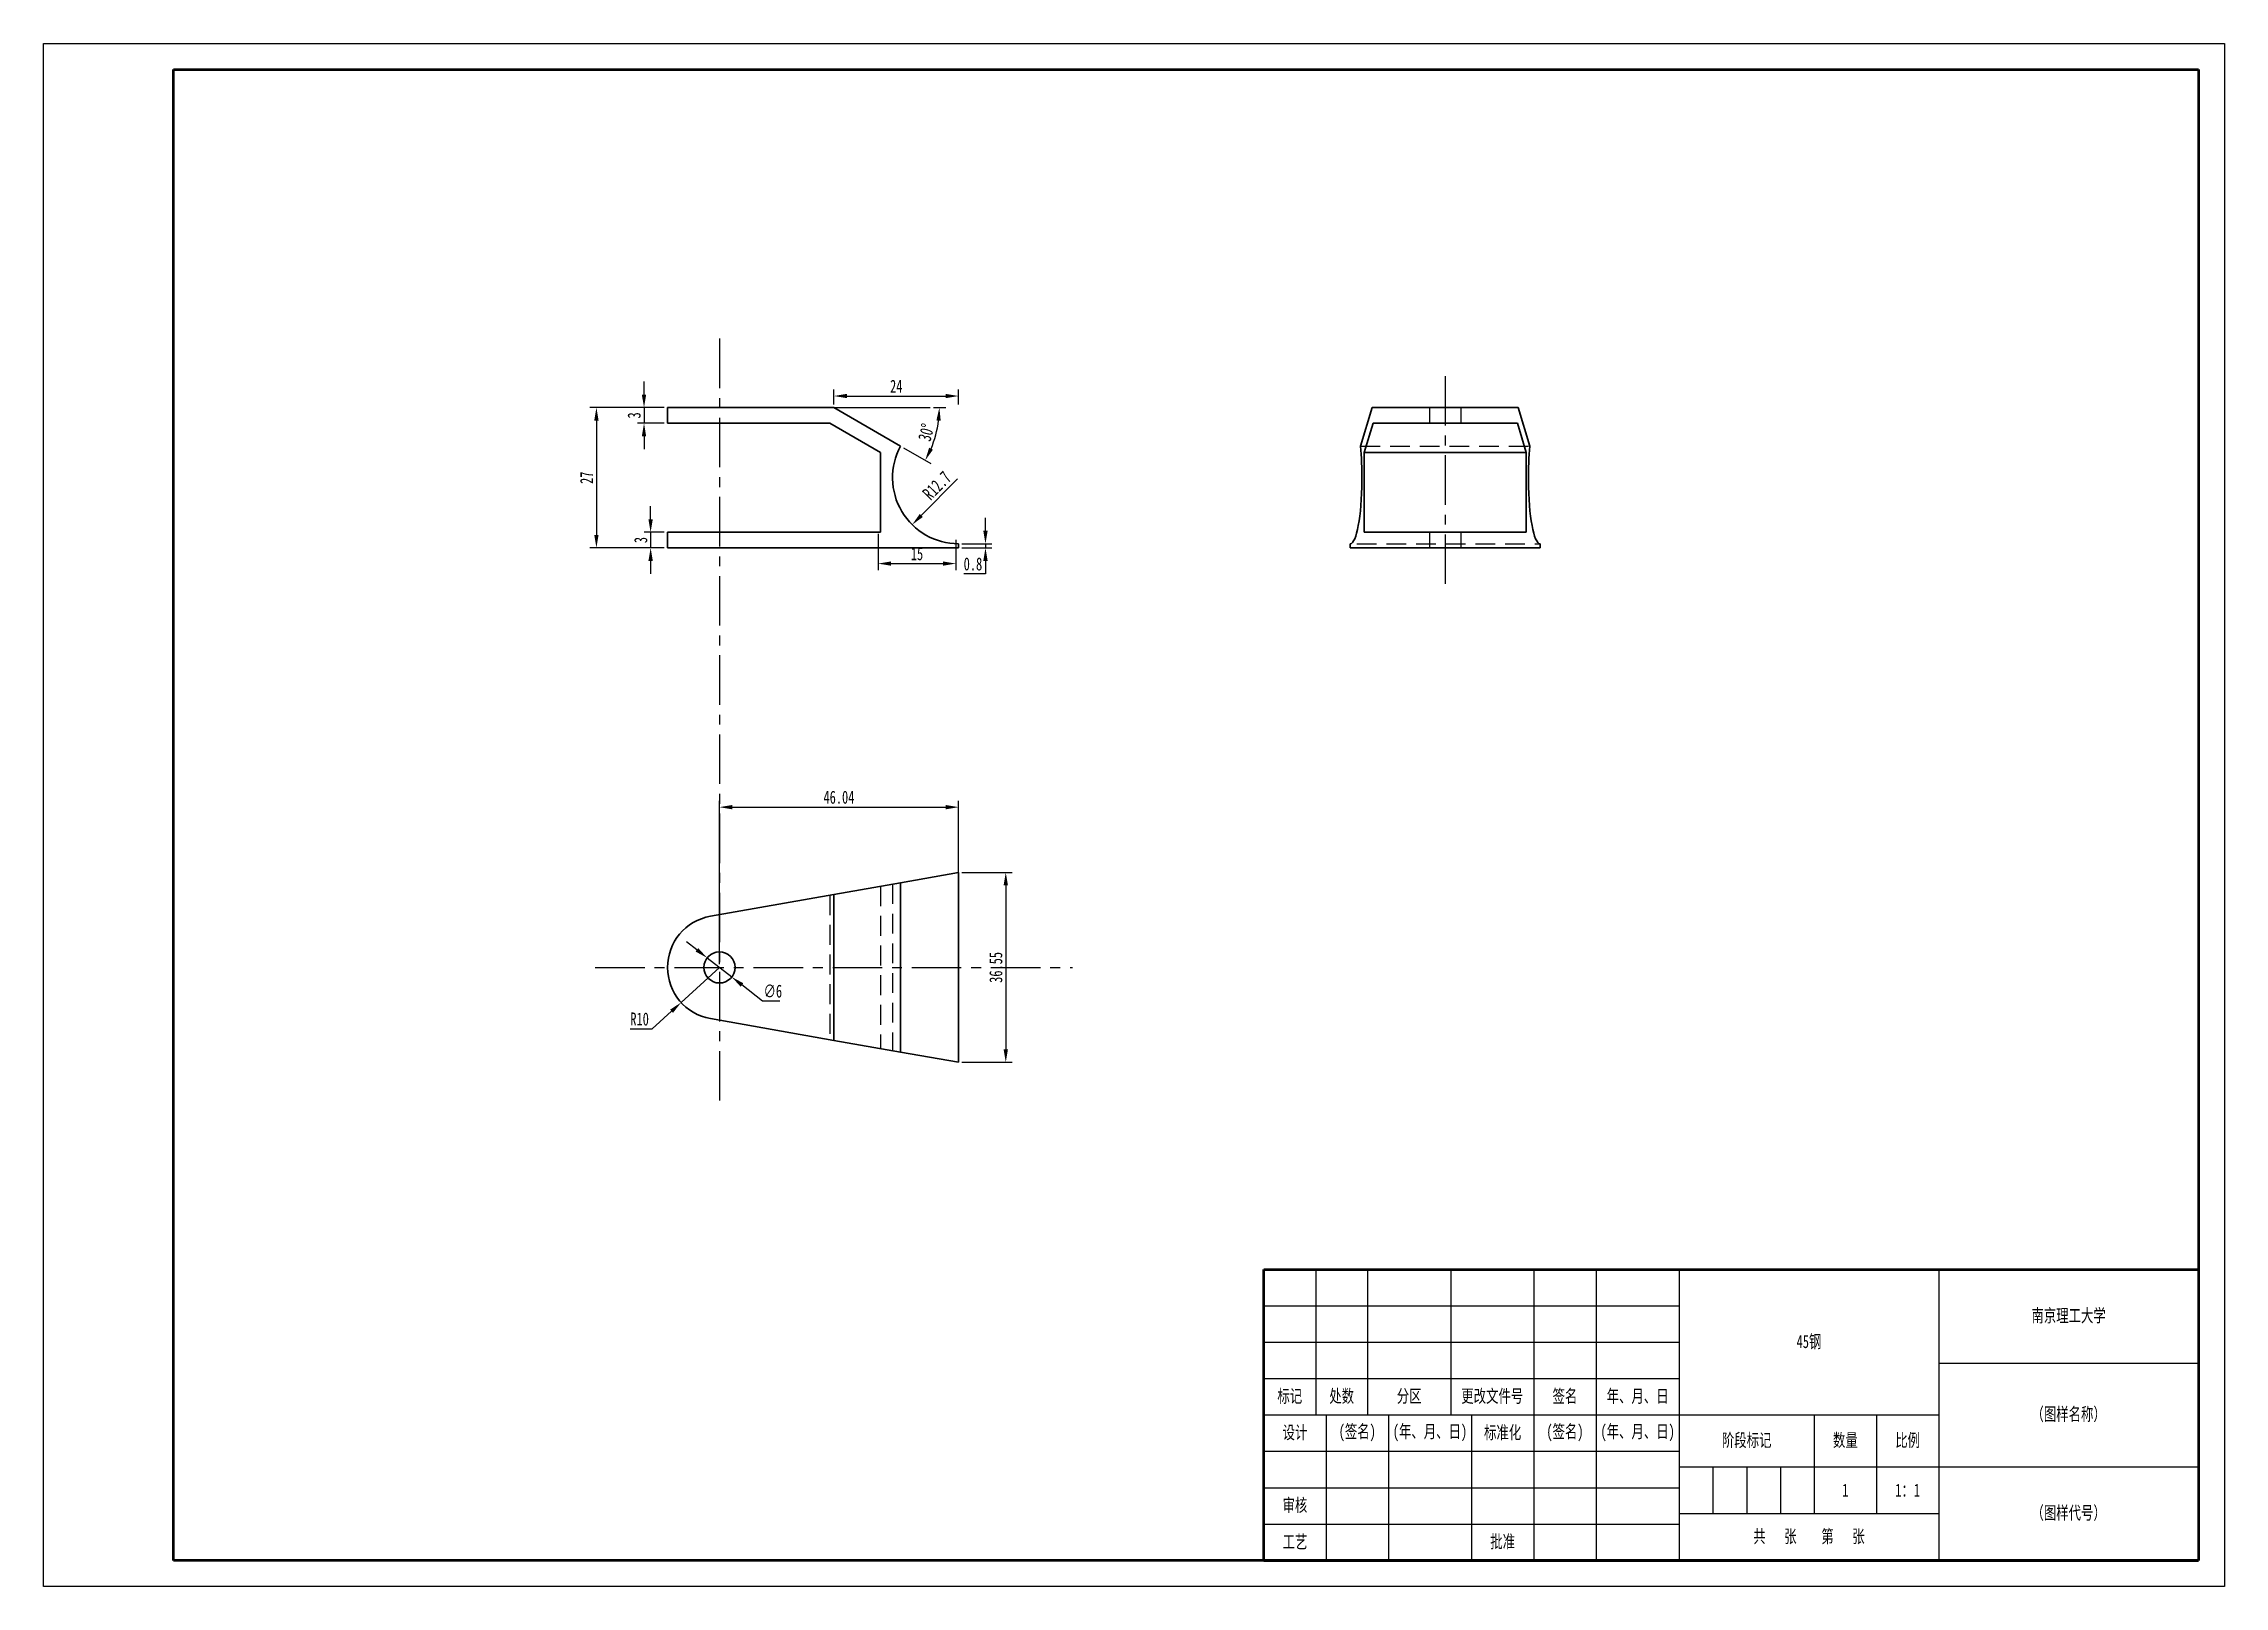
# Model space of a CAD drawing. Header units: millimetres. Extents: x 2319 to 2739, y 792 to 1089.
import ezdxf

# ---------------------------------------------------------------- set-up
doc = ezdxf.new("R2010")
doc.units = ezdxf.units.MM
doc.header["$LTSCALE"] = 0.3
doc.linetypes.add('CENTER', pattern=[50.8, 31.75, -6.35, 6.35, -6.35])
doc.linetypes.add('DASHED', pattern=[19.05, 12.7, -6.35])
for name, color, linetype, lineweight in [('尺寸线', 3, 'Continuous', 25), ('粗实线', 7, 'Continuous', 50), ('细实线', 7, 'Continuous', 25), ('细文本', 7, 'Continuous', 25), ('细点画线', 1, 'CENTER', 25), ('虚线', 2, 'DASHED', 25)]:
    doc.layers.add(name, color=color, linetype=linetype, lineweight=lineweight)
doc.styles.add('NUT Standard', font='simfang.ttf', dxfattribs={"width": 0.7, "height": 2.5})
doc.dimstyles.new('NUT Standard', dxfattribs={"dimtxt": 2.5, "dimasz": 2.5, "dimexe": 1.25, "dimexo": 0.625, "dimtad": 1, "dimtoh": 1, "dimdsep": 46, "dimtxsty": 'NUT Standard', "dimcen": 2.5, "dimadec": 0, "dimazin": 0, "dimtfac": 1, "dimtmove": 0, "dimatfit": 3, "dimfxl": 1, "dimarcsym": 0})

# ---------------------------------------------------------------- blocks, each defined once
blk = doc.blocks.new('*D52')
at = {"layer": 'Defpoints', "color": 0, "transparency": 16777216}
for p in [(2495.39, 929.09), (2495.39, 892.55), (2504.49, 892.55)]:
    blk.add_point(p, dxfattribs=at)
at = {"layer": '尺寸线', "color": 0, "lineweight": -2, "transparency": 16777216}
for p, q in [((2496.01, 929.09), (2505.74, 929.09)), ((2504.49, 926.59), (2504.49, 895.05)), ((2496.01, 892.55), (2505.74, 892.55))]:
    blk.add_line(p, q, dxfattribs=at)
at = {"layer": '尺寸线', "color": 0, "transparency": 16777216}
for points in [[(2504.07, 926.59), (2504.91, 926.59), (2504.49, 929.09)], [(2504.07, 895.05), (2504.91, 895.05), (2504.49, 892.55)]]:
    blk.add_solid(points, dxfattribs=at)
at = {"layer": '尺寸线', "color": 0, "transparency": 16777216, "insert": (2502.59, 910.82), "char_height": 2.5, "attachment_point": 5, "rotation": 90, "style": 'NUT Standard'}
blk.add_mtext('36.55', dxfattribs=at)
blk = doc.blocks.new('*D53')
at = {"layer": 'Defpoints', "color": 0, "transparency": 16777216}
for p in [(2495.39, 941.67), (2449.34, 910.82), (2495.39, 910.82)]:
    blk.add_point(p, dxfattribs=at)
at = {"layer": '尺寸线', "color": 0, "lineweight": -2, "transparency": 16777216}
for p, q in [((2449.34, 911.45), (2449.34, 942.92)), ((2451.84, 941.67), (2492.89, 941.67)), ((2495.39, 911.45), (2495.39, 942.92))]:
    blk.add_line(p, q, dxfattribs=at)
at = {"layer": '尺寸线', "color": 0, "transparency": 16777216}
for points in [[(2451.84, 942.09), (2451.84, 941.25), (2449.34, 941.67)], [(2492.89, 942.09), (2492.89, 941.25), (2495.39, 941.67)]]:
    blk.add_solid(points, dxfattribs=at)
at = {"layer": '尺寸线', "color": 0, "transparency": 16777216, "insert": (2472.36, 943.57), "char_height": 2.5, "attachment_point": 5, "style": 'NUT Standard'}
blk.add_mtext('46.04', dxfattribs=at)
blk = doc.blocks.new('*D54')
at = {"layer": 'Defpoints', "color": 0, "transparency": 16777216}
for p in [(2446.98, 912.66), (2451.71, 908.98)]:
    blk.add_point(p, dxfattribs=at)
at = {"layer": '尺寸线', "color": 0, "lineweight": -2, "transparency": 16777216}
for p, q in [((2445.01, 914.2), (2443.03, 915.74)), ((2446.98, 912.66), (2451.71, 908.98)), ((2457.65, 904.35), (2453.68, 907.44)), ((2461, 904.35), (2457.65, 904.35))]:
    blk.add_line(p, q, dxfattribs=at)
at = {"layer": '尺寸线', "color": 0, "transparency": 16777216}
for points in [[(2445.26, 914.53), (2444.75, 913.87), (2446.98, 912.66)], [(2453.94, 907.77), (2453.42, 907.11), (2451.71, 908.98)]]:
    blk.add_solid(points, dxfattribs=at)
at = {"layer": '尺寸线', "color": 0, "transparency": 16777216, "insert": (2459.63, 906.24), "char_height": 2.5, "attachment_point": 5, "style": 'NUT Standard'}
blk.add_mtext('∅6', dxfattribs=at)
blk = doc.blocks.new('*D55')
at = {"layer": 'Defpoints', "color": 0, "transparency": 16777216}
for p in [(2449.34, 910.82), (2441.97, 904.07)]:
    blk.add_point(p, dxfattribs=at)
at = {"layer": '尺寸线', "color": 0, "lineweight": -2, "transparency": 16777216}
for p, q in [((2449.34, 910.82), (2441.97, 904.07)), ((2432.16, 898.98), (2436.41, 898.98)), ((2436.41, 898.98), (2440.12, 902.38))]:
    blk.add_line(p, q, dxfattribs=at)
at = {"layer": '尺寸线', "color": 0, "transparency": 16777216}
blk.add_solid([(2439.84, 902.69), (2440.4, 902.07), (2441.97, 904.07)], dxfattribs=at)
at = {"layer": '尺寸线', "color": 0, "transparency": 16777216, "insert": (2433.97, 900.87), "char_height": 2.5, "attachment_point": 5, "style": 'NUT Standard'}
blk.add_mtext('R10', dxfattribs=at)
blk = doc.blocks.new('*D57')
at = {"layer": 'Defpoints', "color": 0, "transparency": 16777216}
for p in [(2439.34, 1018.59), (2425.65, 991.59), (2439.34, 991.59)]:
    blk.add_point(p, dxfattribs=at)
at = {"layer": '尺寸线', "color": 0, "lineweight": -2, "transparency": 16777216}
for p, q in [((2438.72, 1018.59), (2424.4, 1018.59)), ((2425.65, 1016.09), (2425.65, 994.09)), ((2438.72, 991.59), (2424.4, 991.59))]:
    blk.add_line(p, q, dxfattribs=at)
at = {"layer": '尺寸线', "color": 0, "transparency": 16777216}
for points in [[(2425.23, 1016.09), (2426.07, 1016.09), (2425.65, 1018.59)], [(2425.23, 994.09), (2426.07, 994.09), (2425.65, 991.59)]]:
    blk.add_solid(points, dxfattribs=at)
at = {"layer": '尺寸线', "color": 0, "transparency": 16777216, "insert": (2423.76, 1005.09), "char_height": 2.5, "attachment_point": 5, "rotation": 90, "style": 'NUT Standard'}
blk.add_mtext('27', dxfattribs=at)
blk = doc.blocks.new('*D58')
at = {"layer": 'Defpoints', "color": 0, "transparency": 16777216}
for p in [(2439.34, 1018.59), (2434.82, 1015.59), (2439.34, 1015.59)]:
    blk.add_point(p, dxfattribs=at)
at = {"layer": '尺寸线', "color": 0, "lineweight": -2, "transparency": 16777216}
for p, q in [((2434.82, 1021.09), (2434.82, 1023.59)), ((2438.72, 1018.59), (2433.57, 1018.59)), ((2434.82, 1018.59), (2434.82, 1015.59)), ((2438.72, 1015.59), (2433.57, 1015.59)), ((2434.82, 1013.09), (2434.82, 1010.59))]:
    blk.add_line(p, q, dxfattribs=at)
at = {"layer": '尺寸线', "color": 0, "transparency": 16777216}
for points in [[(2434.4, 1021.09), (2435.23, 1021.09), (2434.82, 1018.59)], [(2434.4, 1013.09), (2435.23, 1013.09), (2434.82, 1015.59)]]:
    blk.add_solid(points, dxfattribs=at)
at = {"layer": '尺寸线', "color": 0, "transparency": 16777216, "insert": (2432.93, 1017.09), "char_height": 2.5, "attachment_point": 5, "rotation": 90, "style": 'NUT Standard'}
blk.add_mtext('3', dxfattribs=at)
blk = doc.blocks.new('*D59')
at = {"layer": 'Defpoints', "color": 0, "transparency": 16777216}
for p in [(2436.09, 991.59), (2439.34, 994.59), (2439.34, 991.59)]:
    blk.add_point(p, dxfattribs=at)
at = {"layer": '尺寸线', "color": 0, "lineweight": -2, "transparency": 16777216}
for p, q in [((2436.09, 997.09), (2436.09, 999.59)), ((2438.72, 994.59), (2434.84, 994.59)), ((2438.72, 991.59), (2434.84, 991.59)), ((2436.09, 994.59), (2436.09, 991.59)), ((2436.09, 989.09), (2436.09, 986.59))]:
    blk.add_line(p, q, dxfattribs=at)
at = {"layer": '尺寸线', "color": 0, "transparency": 16777216}
for points in [[(2435.67, 997.09), (2436.51, 997.09), (2436.09, 994.59)], [(2435.67, 989.09), (2436.51, 989.09), (2436.09, 991.59)]]:
    blk.add_solid(points, dxfattribs=at)
at = {"layer": '尺寸线', "color": 0, "transparency": 16777216, "insert": (2434.2, 993.09), "char_height": 2.5, "attachment_point": 5, "rotation": 90, "style": 'NUT Standard'}
blk.add_mtext('3', dxfattribs=at)
blk = doc.blocks.new('*D60')
at = {"layer": 'Defpoints', "color": 0, "transparency": 16777216}
for p in [(2495.39, 1020.82), (2471.39, 1018.59), (2495.39, 1018.59)]:
    blk.add_point(p, dxfattribs=at)
at = {"layer": '尺寸线', "color": 0, "lineweight": -2, "transparency": 16777216}
for p, q in [((2471.39, 1019.21), (2471.39, 1022.07)), ((2473.89, 1020.82), (2492.89, 1020.82)), ((2495.39, 1019.21), (2495.39, 1022.07))]:
    blk.add_line(p, q, dxfattribs=at)
at = {"layer": '尺寸线', "color": 0, "transparency": 16777216}
for points in [[(2473.89, 1021.24), (2473.89, 1020.41), (2471.39, 1020.82)], [(2492.89, 1021.24), (2492.89, 1020.41), (2495.39, 1020.82)]]:
    blk.add_solid(points, dxfattribs=at)
at = {"layer": '尺寸线', "color": 0, "transparency": 16777216, "insert": (2483.39, 1022.7), "char_height": 2.5, "attachment_point": 5, "style": 'NUT Standard'}
blk.add_mtext('24', dxfattribs=at)
blk = doc.blocks.new('*D62')
at = {"layer": 'Defpoints', "color": 0, "transparency": 16777216}
for p in [(2471.39, 1018.59), (2471.39, 1018.59), (2489.95, 1018.59), (2484.24, 1011.17), (2490.47, 1011.64)]:
    blk.add_point(p, dxfattribs=at)
at = {"layer": '尺寸线', "color": 0, "lineweight": -2, "transparency": 16777216}
for p, q in [((2490.57, 1018.59), (2492.95, 1018.59)), ((2484.78, 1010.86), (2490.06, 1007.81))]:
    blk.add_line(p, q, dxfattribs=at)
blk.add_arc((2471.39, 1018.59), 20.31, 337.0567, 352.9431, dxfattribs=at)
at = {"layer": '尺寸线', "color": 0, "transparency": 16777216}
for points in [[(2491.13, 1016.12), (2491.96, 1016.07), (2491.7, 1018.59)], [(2490.46, 1010.49), (2489.72, 1010.86), (2488.98, 1008.43)]]:
    blk.add_solid(points, dxfattribs=at)
at = {"layer": '尺寸线', "color": 0, "transparency": 16777216, "insert": (2489.18, 1013.82), "char_height": 2.5, "attachment_point": 5, "rotation": 74.9999, "style": 'NUT Standard'}
blk.add_mtext('30°', dxfattribs=at)
blk = doc.blocks.new('*D63')
at = {"layer": 'Defpoints', "color": 0, "transparency": 16777216}
for p in [(2495.39, 1005.09), (2486.46, 996.05)]:
    blk.add_point(p, dxfattribs=at)
at = {"layer": '尺寸线', "color": 0, "lineweight": -2, "transparency": 16777216}
blk.add_line((2495.19, 1004.89), (2488.22, 997.83), dxfattribs=at)
at = {"layer": '尺寸线', "color": 0, "transparency": 16777216}
blk.add_solid([(2487.92, 998.12), (2488.52, 997.54), (2486.46, 996.05)], dxfattribs=at)
at = {"layer": '尺寸线', "color": 0, "transparency": 16777216, "insert": (2491.23, 1003.58), "char_height": 2.5, "attachment_point": 5, "rotation": 45.367, "style": 'NUT Standard'}
blk.add_mtext('R12.7', dxfattribs=at)
blk = doc.blocks.new('*D64')
at = {"layer": 'Defpoints', "color": 0, "transparency": 16777216}
for p in [(2495.39, 992.39), (2495.39, 991.59), (2500.58, 991.59)]:
    blk.add_point(p, dxfattribs=at)
at = {"layer": '尺寸线', "color": 0, "lineweight": -2, "transparency": 16777216}
for p, q in [((2500.58, 994.89), (2500.58, 997.39)), ((2496.01, 992.39), (2501.83, 992.39)), ((2496.01, 991.59), (2501.83, 991.59)), ((2500.58, 992.39), (2500.58, 991.59)), ((2500.58, 989.09), (2500.58, 986.59)), ((2500.58, 986.59), (2496.39, 986.59))]:
    blk.add_line(p, q, dxfattribs=at)
at = {"layer": '尺寸线', "color": 0, "transparency": 16777216}
for points in [[(2500.16, 994.89), (2501, 994.89), (2500.58, 992.39)], [(2500.16, 989.09), (2501, 989.09), (2500.58, 991.59)]]:
    blk.add_solid(points, dxfattribs=at)
at = {"layer": '尺寸线', "color": 0, "transparency": 16777216, "insert": (2498.17, 988.48), "char_height": 2.5, "attachment_point": 5, "style": 'NUT Standard'}
blk.add_mtext('0.8', dxfattribs=at)
blk = doc.blocks.new('*D65')
at = {"layer": 'Defpoints', "color": 0, "transparency": 16777216}
for p in [(2479.89, 994.89), (2494.89, 993.77), (2494.89, 988.56)]:
    blk.add_point(p, dxfattribs=at)
at = {"layer": '尺寸线', "color": 0, "lineweight": -2, "transparency": 16777216}
for p, q in [((2479.89, 994.26), (2479.89, 987.31)), ((2494.89, 993.14), (2494.89, 987.31)), ((2482.39, 988.56), (2492.39, 988.56))]:
    blk.add_line(p, q, dxfattribs=at)
at = {"layer": '尺寸线', "color": 0, "transparency": 16777216}
for points in [[(2482.39, 988.98), (2482.39, 988.15), (2479.89, 988.56)], [(2492.39, 988.98), (2492.39, 988.15), (2494.89, 988.56)]]:
    blk.add_solid(points, dxfattribs=at)
at = {"layer": '尺寸线', "color": 0, "transparency": 16777216, "insert": (2487.39, 990.45), "char_height": 2.5, "attachment_point": 5, "style": 'NUT Standard'}
blk.add_mtext('15', dxfattribs=at)

msp = doc.modelspace()

# ---------------------------------------------------------------- linework, layer by layer
for p, q in [((2319.185, 1088.662), (2739.185, 1088.662)), ((2319.185, 791.662), (2319.185, 1088.662)), ((2739.185, 1088.662), (2739.185, 791.662)), ((2739.185, 791.662), (2319.185, 791.662))]:
    msp.add_line(p, q)
at = {"color": 7, "lineweight": 35}
for p, q in [((2447.606, 1018.588), (2439.343, 1018.588)), ((2439.343, 1015.588), (2439.343, 1018.588)), ((2471.386, 1018.588), (2447.606, 1018.588)), ((2484.237, 1011.169), (2471.386, 1018.588)), ((2575.073, 1018.588), (2572.807, 1011.169)), ((2579.266, 1018.588), (2575.073, 1018.588)), ((2598.962, 1018.588), (2579.266, 1018.588)), ((2603.156, 1018.588), (2598.962, 1018.588)), ((2605.421, 1011.169), (2603.156, 1018.588)), ((2447.606, 1015.588), (2439.343, 1015.588)), ((2447.606, 1015.588), (2470.583, 1015.588)), ((2470.583, 1015.588), (2480.386, 1009.928)), ((2575.215, 1015.588), (2573.486, 1009.928)), ((2579.266, 1015.588), (2575.215, 1015.588)), ((2598.962, 1015.588), (2579.266, 1015.588)), ((2598.962, 1015.588), (2603.014, 1015.588)), ((2603.014, 1015.588), (2604.742, 1009.928)), ((2480.386, 1009.928), (2480.386, 994.588)), ((2573.486, 1009.928), (2573.486, 994.588)), ((2604.742, 1009.928), (2573.486, 1009.928)), ((2604.742, 1009.928), (2604.742, 994.588)), ((2439.343, 994.588), (2447.606, 994.588)), ((2439.343, 991.588), (2439.343, 994.588)), ((2447.606, 991.588), (2439.343, 991.588)), ((2447.606, 994.588), (2480.386, 994.588)), ((2495.386, 991.588), (2447.606, 991.588)), ((2495.386, 991.588), (2495.386, 992.388)), ((2570.841, 991.588), (2570.841, 992.388)), ((2579.266, 991.588), (2570.841, 991.588)), ((2579.266, 994.588), (2573.486, 994.588)), ((2579.266, 994.588), (2598.962, 994.588)), ((2598.962, 991.588), (2579.266, 991.588)), ((2598.962, 994.588), (2604.742, 994.588)), ((2607.387, 991.588), (2598.962, 991.588)), ((2607.387, 991.588), (2607.387, 992.388)), ((2484.236, 927.127), (2495.386, 929.094)), ((2495.386, 929.094), (2495.386, 892.548)), ((2447.606, 920.669), (2471.386, 924.862)), ((2471.386, 924.862), (2484.237, 927.128)), ((2471.386, 896.779), (2471.386, 924.862)), ((2484.237, 894.514), (2484.237, 927.128)), ((2471.386, 896.779), (2447.606, 900.972)), ((2484.237, 894.514), (2471.386, 896.779)), ((2484.237, 894.514), (2495.386, 892.548))]:
    msp.add_line(p, q, dxfattribs=at)
msp.add_circle((2449.343, 910.821), 3, dxfattribs=at)
for centre, radius, start, end in [((2495.386, 1005.088), 12.7, 151.39263, 270), ((2449.343, 910.821), 10, 100, 260)]:
    msp.add_arc(centre, radius, start, end, dxfattribs=at)
for centre, major_axis, ratio, start_param, end_param in [((2570.843, 1005.09), (0, -12.694), 0.176253, 1.5271544, 2.0701356), ((2607.385, 1005.09), (0, -12.694), 0.176253, 4.2130497, 4.7560309), ((2570.841, 1005.089), (0, -12.7), 0.1763268, 0.000003, 1.5273248), ((2607.387, 1005.089), (0, -12.7), 0.1763268, 4.7558606, 6.2831823)]:
    msp.add_ellipse(centre, major_axis=major_axis, ratio=ratio, start_param=start_param, end_param=end_param, dxfattribs=at)
at = {"layer": '尺寸线'}
msp.add_line((2471.386, 1018.588), (2489.948, 1018.588), dxfattribs=at)
at = {"layer": '粗实线'}
for p, q in [((2344.185, 1083.662), (2734.185, 1083.662)), ((2344.185, 796.662), (2344.185, 1083.662)), ((2734.185, 1083.662), (2734.185, 796.662)), ((2554.185, 852.662), (2734.185, 852.662)), ((2554.185, 796.662), (2554.185, 852.662)), ((2734.185, 796.662), (2344.185, 796.662)), ((2554.185, 796.662), (2734.185, 796.662))]:
    msp.add_line(p, q, dxfattribs=at)
at = {"layer": '细实线'}
for p, q in [((2564.185, 852.662), (2564.185, 824.662)), ((2574.185, 852.662), (2574.185, 824.662)), ((2590.185, 852.662), (2590.185, 824.662)), ((2606.185, 852.662), (2606.185, 824.662)), ((2618.185, 852.662), (2618.185, 824.662)), ((2634.185, 852.662), (2634.185, 796.662)), ((2684.185, 852.662), (2684.185, 796.662)), ((2554.185, 845.662), (2634.185, 845.662)), ((2554.185, 838.662), (2634.185, 838.662)), ((2554.185, 831.662), (2634.185, 831.662)), ((2684.185, 834.662), (2734.185, 834.662)), ((2554.185, 824.662), (2684.185, 824.662)), ((2566.185, 824.662), (2566.185, 796.662)), ((2578.185, 824.662), (2578.185, 796.662)), ((2594.185, 824.662), (2594.185, 796.662)), ((2606.185, 824.662), (2606.185, 796.662)), ((2618.185, 824.662), (2618.185, 796.662)), ((2660.185, 824.662), (2660.185, 805.662)), ((2672.185, 824.662), (2672.185, 805.662)), ((2554.185, 817.662), (2634.185, 817.662)), ((2554.185, 810.662), (2634.185, 810.662)), ((2634.185, 814.662), (2734.185, 814.662)), ((2640.685, 814.662), (2640.685, 805.662)), ((2647.185, 814.662), (2647.185, 805.662)), ((2653.685, 814.662), (2653.685, 805.662)), ((2554.185, 803.662), (2634.185, 803.662)), ((2634.185, 805.662), (2684.185, 805.662))]:
    msp.add_line(p, q, dxfattribs=at)
at = {"layer": '细点画线'}
for p, q in [((2449.343, 1031.866), (2449.343, 883.67)), ((2589.114, 1024.65), (2589.114, 984.087)), ((2425.433, 910.821), (2517.331, 910.821))]:
    msp.add_line(p, q, dxfattribs=at)
at = {"layer": '虚线'}
for p, q in [((2586.114, 1018.588), (2586.114, 1015.588)), ((2592.114, 1018.588), (2592.114, 1015.588)), ((2572.807, 1011.169), (2605.421, 1011.169)), ((2572.072, 992.388), (2607.387, 992.388)), ((2586.114, 994.588), (2586.114, 991.588)), ((2592.114, 994.588), (2592.114, 991.588)), ((2470.583, 924.72), (2470.583, 897.101)), ((2480.386, 926.449), (2480.386, 895.239)), ((2482.686, 926.854), (2482.686, 894.787))]:
    msp.add_line(p, q, dxfattribs=at)

# ---------------------------------------------------------------- texts
at = {"layer": '粗实线', "char_height": 2.5, "attachment_point": 5, "style": 'NUT Standard'}
for s, insert in [('\\pxqc;{\\fFangSong|b0|i0|c134|p49;1}', (2666.185, 810.162)), ('\\pxqc;{\\fFangSong|b0|i0|c134|p49;1：1}', (2678.185, 810.162))]:
    msp.add_mtext_dynamic_manual_height_columns(s, width=12, gutter_width=12.5, heights=[0], dxfattribs=dict(at, insert=insert))
at = {"layer": '细文本', "char_height": 2.5, "attachment_point": 5, "style": 'NUT Standard'}
for s, insert, width in [('{\\fFangSong|b0|i0|c134|p49;南京理工大学}', (2709.185, 843.662), 50), ('45钢', (2659.185, 838.662), 50), ('标记', (2559.185, 828.162), 10), ('处数', (2569.185, 828.162), 10), ('分区', (2582.185, 828.162), 16), ('更改文件号', (2598.185, 828.162), 16), ('签名', (2612.185, 828.162), 12), ('年、月、日', (2626.185, 828.162), 16), ('（图样名称）', (2709.185, 824.662), 50), ('设计', (2560.185, 821.162), 12), ('(签名)', (2572.185, 821.162), 12), ('(年、月、日)', (2586.185, 821.162), 16), ('标准化', (2600.185, 821.162), 12), ('(签名)', (2612.185, 821.162), 12), ('(年、月、日)', (2626.185, 821.162), 16), ('阶段标记', (2647.185, 819.662), 26), ('数量', (2666.185, 819.662), 12), ('比例', (2678.185, 819.662), 12), ('审核', (2560.185, 807.162), 12), ('（图样代号）', (2709.185, 805.662), 50), ('共   张    第   张', (2659.185, 801.162), 50), ('工艺', (2560.185, 800.162), 12), ('批准', (2600.185, 800.162), 12)]:
    msp.add_mtext(s, dxfattribs=dict(at, insert=insert, width=width))

# ---------------------------------------------------------------- dimensions: what is measured, and where the dimension line sits
at = {"layer": '尺寸线'}
for base, p1, p2, picture, middle in [((2434.816, 1015.588), (2439.343, 1018.588), (2439.343, 1015.588), '*D58', (2432.927, 1017.088)), ((2425.649, 991.588), (2439.343, 1018.588), (2439.343, 991.588), '*D57', (2423.76, 1005.088)), ((2436.089, 991.588), (2439.343, 994.588), (2439.343, 991.588), '*D59', (2434.2, 993.088)), ((2500.581, 991.588), (2495.386, 992.388), (2495.386, 991.588), '*D64', (2498.171, 988.485)), ((2504.491, 892.548), (2495.386, 929.094), (2495.386, 892.548), '*D52', (2502.595, 910.821))]:
    dim = msp.add_linear_dim(base=base, p1=p1, p2=p2, angle=90, dimstyle='NUT Standard', dxfattribs=at)
    dim.commit()
    dim.dimension.update_dxf_attribs({"geometry": picture, "text_midpoint": middle})
for base, p1, p2, picture, middle in [((2495.386, 1020.822), (2471.386, 1018.588), (2495.386, 1018.588), '*D60', (2483.386, 1022.697)), ((2494.889, 988.562), (2479.889, 994.887), (2494.889, 993.77), '*D65', (2487.389, 990.451)), ((2495.386, 941.671), (2449.343, 910.821), (2495.386, 910.821), '*D53', (2472.365, 943.567))]:
    dim = msp.add_linear_dim(base=base, p1=p1, p2=p2, dimstyle='NUT Standard', dxfattribs=at)
    dim.commit()
    dim.dimension.update_dxf_attribs({"geometry": picture, "text_midpoint": middle})
dim = msp.add_angular_dim_2l(base=(2490.472, 1011.642), line1=((2484.237, 1011.169), (2471.386, 1018.588)), line2=((2471.386, 1018.588), (2489.948, 1018.588)), dimstyle='NUT Standard', dxfattribs=at)
dim.commit()
dim.dimension.update_dxf_attribs({"geometry": '*D62', "text_midpoint": (2489.18, 1013.82)})
dim = msp.add_radius_dim(center=(2495.386, 1005.088), mpoint=(2486.464, 996.051), dimstyle='NUT Standard', dxfattribs=at)
dim.commit()
dim.dimension.update_dxf_attribs({"geometry": '*D63', "text_midpoint": (2492.583, 1002.249), "dimtype": 164})
dim = msp.add_diameter_dim_2p(p1=(2446.977, 912.665), p2=(2451.709, 908.976), dimstyle='NUT Standard', dxfattribs=at)
dim.commit()
dim.dimension.update_dxf_attribs({"geometry": '*D54', "text_midpoint": (2459.633, 904.348), "dimtype": 163})
dim = msp.add_radius_dim(center=(2449.343, 910.821), mpoint=(2441.967, 904.068), dimstyle='NUT Standard', dxfattribs=at)
dim.commit()
dim.dimension.update_dxf_attribs({"geometry": '*D55', "text_midpoint": (2433.974, 900.873)})

doc.saveas('drawing.dxf')
